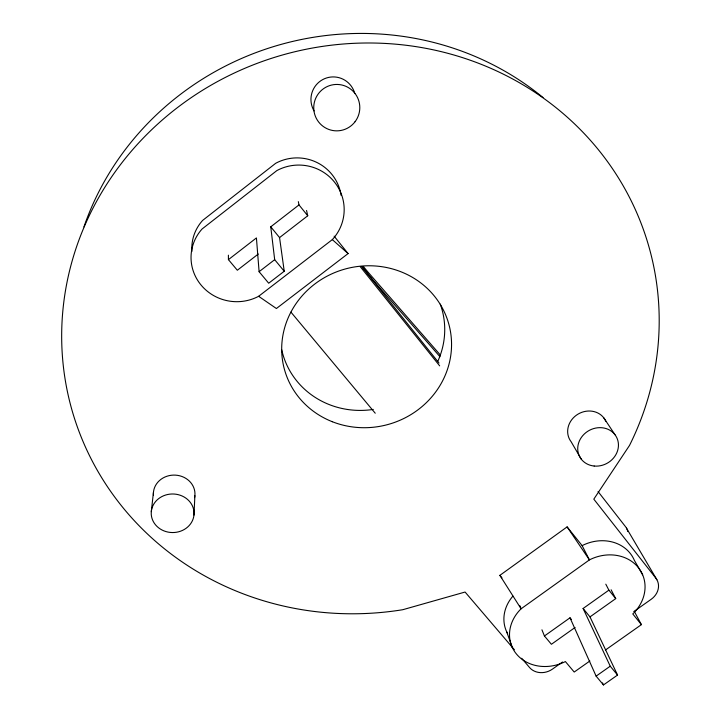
<?xml version="1.0" encoding="UTF-8"?>
<svg xmlns="http://www.w3.org/2000/svg" width="721" height="721" viewBox="0 0 721 721"><rect width="100%" height="100%" fill="white"/><g stroke="black" fill="none" stroke-linecap="round" stroke-linejoin="round"><path stroke-width="1.08" d="M193.967 515.091A21.423 19.287 0.5 0 0 163.685 495.733A21.423 19.287 0.5 0 0 160.26 528.989A21.423 19.287 0.5 0 0 193.967 515.091L194.886 495.715M151.293 511.631L153.456 492.272M258.28 254.035L237.335 270.24L228.431 259.632L256.424 237.93L259.1 271.7L268.699 283.218L284.236 271.249L279.559 237.579L270.754 226.818L298.999 204.908L298.323 201.628M279.559 237.579L307.741 215.777L306.56 210.478M259.1 271.7L274.683 259.677L270.754 226.818M258.632 296.295L332.318 239.624A45.45 44.567 -1.4 0 0 334.445 182.043A45.45 44.567 -1.4 0 0 276.882 170.571L202.096 228.981A45.405 43.738 7.4 0 0 201.258 285.282A45.405 43.738 7.4 0 0 258.632 296.295L276.395 308.516L348.09 253.576L334.138 236.164M589.85 661.004L574.204 672.044L565.399 661.563A39.925 34.509 -21.3 0 1 516.587 654.199A39.925 34.509 -21.3 0 1 521.085 608.803L499.869 575.358L567.112 526.889L582.135 545.635L589.418 559.893A40.223 34.86 -24.7 0 1 638.337 567.589A40.223 34.86 -24.7 0 1 632.786 613.922L641.402 624.647L605.496 649.972M575.097 627.459L551.403 644.286L544.436 635.985L570.014 617.798L571.393 619.474M570.014 617.798L596.114 676.127L603.468 684.95L617.555 675.063L610.236 666.195L583.1 608.488L608.885 590.148L605.802 584.172M617.555 675.063L589.985 616.897L615.716 598.628L611.12 589.796M562.515 661.995L552.43 669.124A16.682 14.33 -20.5 0 1 529.629 667.592L521.653 658.255M633.903 611.507L651.144 599.322A16.898 14.582 -26.2 0 0 655.822 578.125L593.816 499.148L629.514 445.425A299.819 284.299 -15.3 0 0 435.015 50.2A299.819 284.299 -15.3 0 0 62.123 320.367A299.819 284.299 -15.3 0 0 402.751 609.714L465.09 592.04L514.406 649.765M596.114 676.127L610.236 666.195M332.318 239.624L348.09 253.576M440.387 355.065L369.341 273.647A27.903 2.551 52.8 0 1 363.564 266.716M439.972 356.715L378.146 285.976A68.576 6.147 52.7 0 1 362.023 266.563M499.869 575.358L501.96 577.854M290.933 312.121L375.244 413.223M274.683 259.677L284.236 271.249M583.1 608.488L589.985 616.897M298.999 204.908L307.741 215.777M608.885 590.148L615.716 598.628M360.329 266.779L439.675 365.862M361.744 266.518L438.999 363.042M598.06 491.56L625.486 526.645A15.709 13.78 -26.6 0 1 627.775 531.512M567.112 526.889L589.418 559.893L521.085 608.803L519.913 605.775M603.847 417.928L614.995 434.718M626.486 528.142L656.885 579.711M581.297 459.205L571.149 441.766A20.26 18.268 -29.6 0 1 578.062 414.106A20.26 18.268 -29.6 0 1 605.793 421.217M642.654 574.826L634.381 560.388A39.421 34.329 -24.8 0 0 582.135 545.635M634.273 611.336L641.402 624.647M602.549 682.922L603.468 684.95M541.94 629.821L544.436 635.985M506.728 631.875L512.379 647.629M228.395 255.18L228.431 259.632M314.059 110.917A22.522 22.315 -88.7 0 1 324.603 78.679A22.522 22.315 -88.7 0 1 354.804 93.595M153.438 495.237A20.801 18.818 1 0 1 175.455 475.13A20.801 18.818 1 0 1 194.571 497.652M83.942 226.89A286.057 272.871 -15 0 1 543.039 97.542M440.288 304.136A82.663 78.508 -15.3 0 1 437.917 361.086M373.289 409.42A82.663 78.508 -15.3 0 1 281.686 349.649M191.912 251.395A44.405 42.854 8.5 0 1 202.619 220.428L275.719 163.27A44.441 43.657 0.1 0 1 341.069 195.292M507.629 633.642A39.132 33.986 -21.3 0 1 512.91 596.114M355.083 121.696A23.216 23.036 -83 0 0 339.726 84.627A23.216 23.036 -83 0 0 315.51 116.622A23.216 23.036 -83 0 0 355.083 121.696M594.167 466.036A20.855 18.701 -29.3 0 0 617.356 438.999A20.855 18.701 -29.3 0 0 582.748 435.637A20.855 18.701 -29.3 0 0 594.167 466.036M332.318 421.722A85.258 80.644 -15.4 0 0 451.067 335.734A85.258 80.644 -15.4 0 0 316.483 282.767A85.258 80.644 -15.4 0 0 332.318 421.722"/></g></svg>
